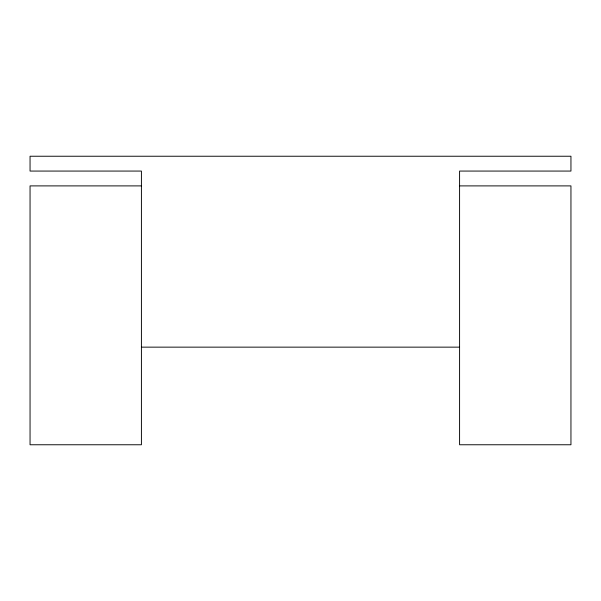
<?xml version="1.0" encoding="UTF-8"?>
<svg xmlns="http://www.w3.org/2000/svg" width="601" height="601" viewBox="0 0 601 601"><rect width="100%" height="100%" fill="white"/><g stroke="black" fill="none" stroke-linecap="round" stroke-linejoin="round"><path stroke-width="0.9" d="M141.415 185.897L30.05 185.897L30.05 444.763L141.415 444.763L141.415 171.067L30.05 171.067L30.05 156.237L570.95 156.237L570.95 171.067L459.585 171.067L459.585 444.763L570.95 444.763L570.95 185.897L459.585 185.897M141.415 347.145L459.585 347.145"/></g></svg>
